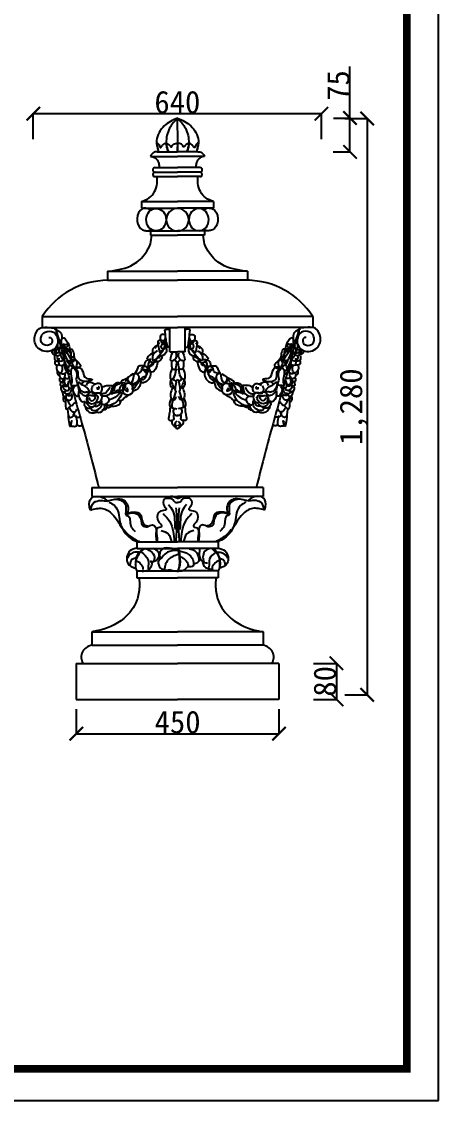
# Model space of a CAD drawing. Extents: x 3172 to 33391, y 13916 to 34175.
# Drawn here: x 7742 to 8668, y 17710 to 20106 of the extents above; entities that cross this region are included whole.
import ezdxf

# ---------------------------------------------------------------- set-up
doc = ezdxf.new("R2010")
doc.units = 0
doc.layers.get('0').update_dxf_attribs({"linetype": 'CONTINUOUS'})
doc.layers.get('DEFPOINTS').update_dxf_attribs({"linetype": 'CONTINUOUS'})
doc.dimstyles.new('ISO-25', dxfattribs={"dimtxt": 2.5, "dimasz": 2.5, "dimexe": 1.25, "dimexo": 0.625, "dimtad": 1, "dimdec": 4, "dimdsep": 46, "dimlunit": 6, "dimtxsty": 'Standard', "dimcen": 2.5, "dimadec": 0, "dimazin": 0, "dimtfac": 1, "dimtdec": 4, "dimtmove": 0, "dimatfit": 3, "dimfxl": 1, "dimtolj": 1, "dimtzin": 0, "dimarcsym": 0})

# ---------------------------------------------------------------- blocks, each defined once
blk = doc.blocks.new('_ARCHTICK')
at = {"color": 0, "linetype": 'ByBlock', "const_width": 0.15}
blk.add_lwpolyline([(-0.5, -0.5), (0.5, 0.5)], dxfattribs=at)
blk = doc.blocks.new('*D218')
at = {"color": 0, "linetype": 'ByBlock'}
for p, q in [((16648, 20679.7), (16700.3, 20679.7)), ((16699, 20679.7), (16699, 20599.7)), ((16648, 20599.7), (16700.3, 20599.7))]:
    blk.add_line(p, q, dxfattribs=at)
at = {"layer": 'DEFPOINTS', "color": 0, "linetype": 'ByBlock'}
for p in [(16647.4, 20679.7), (16647.4, 20599.7), (16699, 20599.7)]:
    blk.add_point(p, dxfattribs=at)
at = {"color": 0, "linetype": 'ByBlock', "xscale": 30, "yscale": 30, "zscale": 30}
for p, rotation in [((16699, 20679.7), 90), ((16699, 20599.7), 270)]:
    blk.add_blockref('_ARCHTICK', p, dxfattribs=dict(at, rotation=rotation))
at = {"color": 0, "linetype": 'ByBlock', "insert": (16673.4, 20639.7), "char_height": 50, "attachment_point": 5, "rotation": 90}
blk.add_mtext('\\A1;80', dxfattribs=at)
blk = doc.blocks.new('*D199')
at = {"color": 0, "linetype": 'ByBlock'}
for p, q in [((16717.6, 21889.7), (16768.6, 21889.7)), ((16767.3, 21889.7), (16767.3, 20609.7)), ((16717.6, 20609.7), (16768.6, 20609.7))]:
    blk.add_line(p, q, dxfattribs=at)
at = {"layer": 'DEFPOINTS', "color": 0, "linetype": 'ByBlock'}
for p in [(16716.9, 21889.7), (16716.9, 20609.7), (16767.3, 20609.7)]:
    blk.add_point(p, dxfattribs=at)
at = {"color": 0, "linetype": 'ByBlock', "xscale": 30, "yscale": 30, "zscale": 30}
for p, rotation in [((16767.3, 21889.7), 90), ((16767.3, 20609.7), 270)]:
    blk.add_blockref('_ARCHTICK', p, dxfattribs=dict(at, rotation=rotation))
at = {"color": 0, "linetype": 'ByBlock', "insert": (16737.5, 21249.7), "char_height": 50, "attachment_point": 5, "rotation": 90}
blk.add_mtext('\\A1;1,280', dxfattribs=at)
blk = doc.blocks.new('*D217')
at = {"color": 0, "linetype": 'ByBlock'}
for p, q in [((16121.1, 20577.8), (16121.1, 20522.1)), ((16571.1, 20577.8), (16571.1, 20522.1)), ((16121.1, 20523.4), (16571.1, 20523.4))]:
    blk.add_line(p, q, dxfattribs=at)
at = {"layer": 'DEFPOINTS', "color": 0, "linetype": 'ByBlock'}
for p in [(16121.1, 20578.4), (16571.1, 20578.4), (16571.1, 20523.4)]:
    blk.add_point(p, dxfattribs=at)
at = {"color": 0, "linetype": 'ByBlock', "xscale": 30, "yscale": 30, "zscale": 30, "rotation": 180}
blk.add_blockref('_ARCHTICK', (16121.1, 20523.4), dxfattribs=at)
at = {"color": 0, "linetype": 'ByBlock', "xscale": 30, "yscale": 30, "zscale": 30}
blk.add_blockref('_ARCHTICK', (16571.1, 20523.4), dxfattribs=at)
at = {"color": 0, "linetype": 'ByBlock', "insert": (16346.1, 20549), "char_height": 50, "attachment_point": 5}
blk.add_mtext('\\A1;450', dxfattribs=at)
blk = doc.blocks.new('*D225')
at = {"color": 0, "linetype": 'ByBlock'}
for p, q in [((16025.6, 21844.2), (16025.6, 21901.6)), ((16665.6, 21900.4), (16025.6, 21900.4)), ((16665.6, 21844.2), (16665.6, 21901.6))]:
    blk.add_line(p, q, dxfattribs=at)
at = {"layer": 'DEFPOINTS', "color": 0, "linetype": 'ByBlock'}
for p in [(16025.6, 21900.4), (16025.6, 21843.6), (16665.6, 21843.6)]:
    blk.add_point(p, dxfattribs=at)
at = {"color": 0, "linetype": 'ByBlock', "xscale": 30, "yscale": 30, "zscale": 30, "rotation": 180}
blk.add_blockref('_ARCHTICK', (16025.6, 21900.4), dxfattribs=at)
at = {"color": 0, "linetype": 'ByBlock', "xscale": 30, "yscale": 30, "zscale": 30}
blk.add_blockref('_ARCHTICK', (16665.6, 21900.4), dxfattribs=at)
at = {"color": 0, "linetype": 'ByBlock', "insert": (16345.6, 21926), "char_height": 50, "attachment_point": 5}
blk.add_mtext('\\A1;640', dxfattribs=at)
blk = doc.blocks.new('*D226')
at = {"color": 0, "linetype": 'ByBlock'}
for p, q in [((16729, 21890.8), (16729, 22005.4)), ((16692.1, 21890.8), (16730.2, 21890.8)), ((16729, 21815.8), (16729, 21890.8)), ((16691.6, 21815.8), (16730.2, 21815.8))]:
    blk.add_line(p, q, dxfattribs=at)
at = {"layer": 'DEFPOINTS', "color": 0, "linetype": 'ByBlock'}
for p in [(16691.5, 21890.8), (16729, 21890.8), (16691, 21815.8)]:
    blk.add_point(p, dxfattribs=at)
at = {"color": 0, "linetype": 'ByBlock', "xscale": 30, "yscale": 30, "zscale": 30}
for p, rotation in [((16729, 21890.8), 90), ((16729, 21815.8), 270)]:
    blk.add_blockref('_ARCHTICK', p, dxfattribs=dict(at, rotation=rotation))
at = {"color": 0, "linetype": 'ByBlock', "insert": (16703.4, 21963.1), "char_height": 50, "attachment_point": 5, "rotation": 90}
blk.add_mtext('\\A1;75', dxfattribs=at)

msp = doc.modelspace()

# ---------------------------------------------------------------- linework, layer by layer
for p, q in [((8088.05768, 19891.86037), (8088.23382, 19836.76728)), ((8028.41744, 19807.07838), (8088.47984, 19807.07838)), ((8043.43304, 19817.08878), (8088.47984, 19817.08878)), ((8133.52664, 19817.08878), (8088.47984, 19817.08878)), ((8148.54224, 19807.07838), (8088.47984, 19807.07838)), ((8038.42784, 19782.05238), (8088.47984, 19782.05238)), ((8038.42784, 19772.04198), (8088.47984, 19772.04198)), ((8138.53184, 19782.05238), (8088.47984, 19782.05238)), ((8138.53184, 19772.04198), (8088.47984, 19772.04198)), ((8038.42784, 19762.03158), (8088.47984, 19762.03158)), ((8138.53184, 19762.03158), (8088.47984, 19762.03158)), ((8008.39664, 19706.97438), (8008.39664, 19691.95878)), ((8008.39664, 19706.97438), (8088.47984, 19706.97438)), ((8168.56304, 19706.97438), (8088.47984, 19706.97438)), ((8168.56304, 19706.97438), (8168.56304, 19691.95878)), ((8008.39664, 19691.95878), (8088.47984, 19691.95878)), ((8168.56304, 19691.95878), (8088.47984, 19691.95878)), ((8018.40704, 19641.90678), (8088.47984, 19641.90678)), ((8028.41744, 19641.71234), (8028.41744, 19631.89638)), ((8028.41744, 19631.89638), (8088.47984, 19631.89638)), ((8158.55264, 19641.90678), (8088.47984, 19641.90678)), ((8148.54224, 19631.89638), (8088.47984, 19631.89638)), ((8148.54224, 19641.71234), (8148.54224, 19631.89638)), ((7933.31864, 19551.81318), (7933.31864, 19531.79238)), ((7933.31864, 19551.81318), (8088.47984, 19551.81318)), ((7933.31864, 19531.79238), (8088.47984, 19531.79238)), ((8243.64104, 19551.81318), (8088.47984, 19551.81318)), ((8248.56184, 19531.79238), (8088.47984, 19531.79238)), ((8243.64104, 19551.81318), (8243.64104, 19531.79238)), ((7788.16784, 19451.70918), (8088.47984, 19451.70918)), ((7788.16784, 19451.70918), (7788.16784, 19426.68318)), ((8388.79184, 19451.70918), (8088.47984, 19451.70918)), ((8388.79184, 19451.70918), (8388.79184, 19426.68318)), ((7788.16784, 19426.68318), (8088.47984, 19426.68318)), ((8071.57824, 19373.08065), (8071.57824, 19426.68318)), ((8388.79184, 19426.68318), (8088.47984, 19426.68318)), ((8105.38144, 19373.08065), (8105.38144, 19426.68318)), ((8071.57824, 19383.34646), (8064.72957, 19383.34646)), ((8071.57824, 19373.08065), (8088.47984, 19373.08065)), ((8105.38144, 19373.08065), (8088.47984, 19373.08065)), ((8105.38144, 19383.34646), (8112.23011, 19383.34646)), ((7898.28224, 19071.31398), (7898.28224, 19051.29318)), ((7898.28224, 19071.31398), (8088.47984, 19071.31398)), ((7898.28224, 19051.29318), (8088.47984, 19051.29318)), ((8278.67744, 19071.31398), (8088.47984, 19071.31398)), ((8278.67744, 19051.29318), (8088.47984, 19051.29318)), ((8278.67744, 19071.31398), (8278.67744, 19051.29318)), ((7998.38624, 18951.18918), (7998.38624, 18936.17358)), ((7998.38624, 18951.18918), (8088.47984, 18951.18918)), ((7998.38624, 18936.17358), (8088.47984, 18936.17358)), ((8178.57344, 18951.18918), (8088.47984, 18951.18918)), ((8178.57344, 18936.17358), (8088.47984, 18936.17358)), ((8178.57344, 18951.18918), (8178.57344, 18936.17358)), ((7998.38624, 18886.12158), (7998.38624, 18871.10598)), ((7998.38624, 18886.12158), (8088.47984, 18886.12158)), ((8178.57344, 18886.12158), (8088.47984, 18886.12158)), ((8178.57344, 18886.12158), (8178.57344, 18871.10598)), ((7998.38624, 18871.10598), (8088.47984, 18871.10598)), ((8178.57344, 18871.10598), (8088.47984, 18871.10598)), ((7898.28224, 18750.98118), (7898.28224, 18720.96038)), ((7898.28224, 18750.98118), (8088.47984, 18750.98118)), ((8278.67744, 18750.98118), (8088.47984, 18750.98118)), ((8278.67744, 18750.98118), (8278.67744, 18720.96038)), ((7898.28224, 18720.96038), (8088.47984, 18720.96038)), ((8278.67744, 18720.96038), (8088.47984, 18720.96038)), ((7863.26144, 18680.91878), (8088.47984, 18680.91878)), ((7863.26144, 18680.91878), (7863.26144, 18600.91878)), ((7878.26144, 18680.91878), (8088.47984, 18680.91878)), ((8313.69824, 18680.91878), (8088.47984, 18680.91878)), ((8298.69824, 18680.91878), (8088.47984, 18680.91878)), ((8313.69824, 18680.91878), (8313.69824, 18600.91878)), ((7863.26144, 18600.91878), (8088.47984, 18600.91878)), ((8313.69824, 18600.91878), (8088.47984, 18600.91878))]:
    msp.add_line(p, q)
msp.add_lwpolyline([(8667.98137, 17710.09481), (8667.98137, 21815.29574), (3171.87102, 21815.29574), (3171.87102, 17710.09481)], close=True)
at = {"const_width": 16.81311}
msp.add_lwpolyline([(8597.92675, 17780.14943), (8597.92675, 21745.24112), (3259.76444, 21745.24112), (3259.76444, 17780.14943)], close=True, dxfattribs=at)
for centre, radius, start, end in [((8038.49628, 19767.03678), 5.00567, 89.21663725, 270.78336275), ((8038.54729, 19777.04648), 5.00593, 89.80051293, 268.63276158), ((8138.4124, 19777.04648), 5.00593, 271.36723842, 90.19948707), ((8138.4634, 19767.03678), 5.00567, 269.21663725, 90.78336275), ((8088.50549, 19666.29545), 25.14893, 90.05842486, 269.94157514), ((8088.4542, 19666.29545), 25.14893, 270.05842486, 89.94157514), ((7935.38702, 19356.45892), 175.34566, 90.67587833, 147.09728521), ((8241.57266, 19356.45892), 175.34566, 32.90271479, 89.32412167), ((7901.53218, 18694.30941), 26.84839, 96.95257673, 209.91732092), ((8275.4275, 18694.30941), 26.84839, 330.08267908, 83.04742327)]:
    msp.add_arc(centre, radius, start, end)
msp.add_ellipse((8016.48335, 19667.32907), major_axis=(0, 24.76313), ratio=0.7117679404, start_param=6.1793323304, end_param=9.3630002869)
msp.add_ellipse((8041.13618, 19666.56113), major_axis=(0.5752, 24.88618), ratio=0.8879416125)
at = {"extrusion": (0, 0, -1)}
msp.add_ellipse((8135.8235, 19666.56113), major_axis=(-0.5752, 24.88618), ratio=0.8879416125, dxfattribs=at)
msp.add_ellipse((8160.47633, 19667.32907), major_axis=(0, 24.76313), ratio=0.7117679404, start_param=6.1793323304, end_param=9.3630002869, dxfattribs=at)
for points in [[(8088.47984, 19892.16678), (8059.16706, 19874.8316), (8042.025, 19842.35244), (8046.34212, 19817.34182)], [(8088.47984, 19892.16678), (8117.79263, 19874.8316), (8134.93468, 19842.35244), (8130.61756, 19817.34182)], [(8042.09245, 19837.10914), (8042.89001, 19830.84678), (8044.97715, 19822.13383)], [(8042.45751, 19837.39302), (8047.4214, 19832.86549), (8051.41702, 19826.84321), (8052.31283, 19827.81986), (8055.9775, 19832.45895), (8060.70082, 19835.47028), (8063.63256, 19836.60971), (8065.2613, 19835.38891), (8070.5547, 19832.21479), (8075.19662, 19827.98263), (8075.84811, 19829.12206), (8081.54867, 19834.90058), (8086.22919, 19835.76559), (8088.23382, 19836.76728)], [(8063.53125, 19834.86964), (8063.87689, 19830.34287), (8065.17986, 19823.50633), (8067.36032, 19817.08878)], [(8063.53125, 19834.86964), (8064.78115, 19828.17054), (8067.1143, 19820.44267), (8068.83242, 19817.08878)], [(8088.33651, 19834.52387), (8088.14509, 19829.61038), (8087.90077, 19823.01801), (8087.98172, 19817.08878)], [(8134.50218, 19837.39302), (8129.53828, 19832.86549), (8125.54266, 19826.84321), (8124.64685, 19827.81986), (8120.98218, 19832.45895), (8116.25886, 19835.47028), (8113.32712, 19836.60971), (8111.69839, 19835.38891), (8106.40498, 19832.21479), (8101.76306, 19827.98263), (8101.11158, 19829.12206), (8095.41101, 19834.90058), (8090.73049, 19835.76559), (8088.23382, 19836.76728)], [(8088.33651, 19834.52387), (8088.64833, 19826.71231), (8088.74356, 19822.41285), (8088.97797, 19817.08878)], [(8113.42843, 19834.86964), (8112.17853, 19828.17054), (8109.84538, 19820.44267), (8108.12726, 19817.08878)], [(8113.42843, 19834.86964), (8113.0828, 19830.34287), (8111.77983, 19823.50633), (8109.59937, 19817.08878)], [(8134.86723, 19837.10914), (8134.06967, 19830.84678), (8131.98253, 19822.13383)], [(8043.43304, 19817.08878), (8041.3941, 19817.14238), (8032.65682, 19813.69556), (8028.41744, 19807.07838)], [(8028.41744, 19807.07838), (8035.37473, 19805.43824), (8042.45751, 19800.29927), (8046.68733, 19791.38979), (8048.43824, 19782.31556)], [(8148.54224, 19807.07838), (8141.58496, 19805.43824), (8134.50218, 19800.29927), (8130.27235, 19791.38979), (8128.52144, 19782.31556)], [(8133.52664, 19817.08878), (8135.56559, 19817.14238), (8144.30286, 19813.69556), (8148.54224, 19807.07838)], [(8008.39664, 19706.97438), (8025.75475, 19714.76907), (8043.09877, 19746.54719), (8043.09877, 19762.14736)], [(8168.56304, 19706.97438), (8151.20494, 19714.76907), (8133.86091, 19746.54719), (8133.86091, 19762.14736)], [(8017.91974, 19691.99272), (8020.51478, 19691.87383), (8026.28814, 19689.85998), (8029.35139, 19687.42637)], [(8159.03994, 19691.99272), (8156.4449, 19691.87383), (8150.67155, 19689.85998), (8147.60829, 19687.42637)], [(7936.31864, 19551.81318), (7991.04668, 19567.2887), (8017.19202, 19591.70109), (8028.17658, 19612.5013), (8031.41744, 19631.89638)], [(8014.87633, 19642.70424), (8017.74912, 19642.22625), (8026.95475, 19642.74306), (8030.56161, 19644.61861)], [(8240.64104, 19551.81318), (8185.913, 19567.2887), (8159.76766, 19591.70109), (8148.7831, 19612.5013), (8145.54224, 19631.89638)], [(8162.08335, 19642.70424), (8159.21056, 19642.22625), (8150.00493, 19642.74306), (8146.39807, 19644.61861)], [(7802.44456, 19404.56229), (7806.09507, 19404.54774), (7809.26942, 19401.37895), (7808.29331, 19390.89477), (7789.75111, 19389.91939), (7786.09266, 19407.71895), (7794.38566, 19416.74005), (7813.16991, 19416.25235), (7822.93105, 19399.91587), (7812.71756, 19377.87023), (7781.21606, 19379.23868), (7770.9629, 19404.06004), (7782.18821, 19424.5407), (7808.78136, 19426.49147), (7817.32038, 19426.00378)], [(7815.41973, 19423.87346), (7831.91844, 19408.41531), (7828.82741, 19397.07706), (7822.63742, 19406.35293), (7818.51473, 19423.87346), (7819.54639, 19415.62879), (7838.10843, 19388.83239), (7844.29445, 19389.86358), (7840.17176, 19380.58772), (7830.89074, 19399.13944), (7832.9501, 19403.26178), (7845.32612, 19391.92354), (7848.42112, 19373.37424), (7840.17176, 19380.58772), (7836.0451, 19390.89477), (7836.0451, 19376.46538), (7849.45278, 19352.76013), (7849.45278, 19371.31186), (7846.35778, 19374.403), (7849.45278, 19378.52534), (7858.7338, 19361.0048), (7856.67047, 19350.70018), (7849.45278, 19361.0048), (7838.10843, 19381.61891), (7848.42112, 19376.46538), (7851.51214, 19369.2519), (7853.57547, 19355.8537), (7858.7338, 19355.8537), (7864.91982, 19349.66898), (7860.79316, 19338.33317), (7853.57547, 19362.03599), (7866.98315, 19350.70018), (7873.16918, 19341.42431), (7869.04648, 19337.30198), (7854.60714, 19339.36193), (7844.29445, 19353.79132), (7849.45278, 19350.70018), (7846.35778, 19339.36193), (7846.35778, 19333.17964), (7849.45278, 19329.0573)], [(7817.48703, 19426.40898), (7859.48771, 19273.50161), (7896.98874, 19137.08601), (7913.48745, 19071.12621)], [(8059.82519, 19411.50645), (8050.54417, 19409.44407), (8056.7302, 19392.95473), (8061.88852, 19403.26178), (8062.92019, 19396.04587), (8064.97955, 19384.71005), (8059.82519, 19379.55653), (8052.6075, 19382.64767), (8055.69853, 19390.89477), (8062.92019, 19382.64767), (8059.82519, 19367.18952), (8046.41751, 19362.03599), (8056.7302, 19376.46538), (8055.69853, 19397.07706), (8046.41751, 19397.07706), (8046.41751, 19383.67886), (8050.54417, 19371.31186), (8052.6075, 19374.403), (8053.63917, 19377.49657)], [(8060.62275, 19421.67278), (8064.04708, 19423.04123), (8070.89179, 19422.357)], [(8064.72957, 19383.34646), (8060.62275, 19421.67278)], [(8116.33693, 19421.67278), (8112.9126, 19423.04123), (8106.0679, 19422.357)], [(8117.13449, 19411.50645), (8126.41551, 19409.44407), (8120.22949, 19392.95473), (8115.07116, 19403.26178), (8114.03949, 19396.04587), (8111.98013, 19384.71005), (8117.13449, 19379.55653), (8124.35218, 19382.64767), (8121.26115, 19390.89477), (8114.03949, 19382.64767), (8117.13449, 19367.18952), (8130.54217, 19362.03599), (8120.22949, 19376.46538), (8121.26115, 19397.07706), (8130.54217, 19397.07706), (8130.54217, 19383.67886), (8126.41551, 19371.31186), (8124.35218, 19374.403), (8123.32051, 19377.49657)], [(8112.23011, 19383.34646), (8116.33693, 19421.67278)], [(8359.47265, 19426.40898), (8317.47197, 19273.50161), (8279.97094, 19137.08601), (8263.47224, 19071.12621)], [(8361.53995, 19423.87346), (8345.04124, 19408.41531), (8348.13227, 19397.07706), (8354.32226, 19406.35293), (8358.44496, 19423.87346), (8357.41329, 19415.62879), (8338.85125, 19388.83239), (8332.66523, 19389.86358), (8336.78792, 19380.58772), (8346.06894, 19399.13944), (8344.00958, 19403.26178), (8331.63356, 19391.92354), (8328.53857, 19373.37424), (8336.78792, 19380.58772), (8340.91458, 19390.89477), (8340.91458, 19376.46538), (8327.5069, 19352.76013), (8327.5069, 19371.31186), (8330.6019, 19374.403), (8327.5069, 19378.52534), (8318.22588, 19361.0048), (8320.28921, 19350.70018), (8327.5069, 19361.0048), (8338.85125, 19381.61891), (8328.53857, 19376.46538), (8325.44754, 19369.2519), (8323.38421, 19355.8537), (8318.22588, 19355.8537), (8312.03986, 19349.66898), (8316.16652, 19338.33317), (8323.38421, 19362.03599), (8309.97653, 19350.70018), (8303.79051, 19341.42431), (8307.9132, 19337.30198), (8322.35254, 19339.36193), (8332.66523, 19353.79132), (8327.5069, 19350.70018), (8330.6019, 19339.36193), (8330.6019, 19333.17964), (8327.5069, 19329.0573)], [(8374.51513, 19404.56229), (8370.86462, 19404.54774), (8367.69026, 19401.37895), (8368.66638, 19390.89477), (8387.20858, 19389.91939), (8390.86702, 19407.71895), (8382.57402, 19416.74005), (8363.78977, 19416.25235), (8354.02863, 19399.91587), (8364.24212, 19377.87023), (8395.74362, 19379.23868), (8405.99679, 19404.06004), (8394.77148, 19424.5407), (8368.17832, 19426.49147), (8359.63931, 19426.00378)], [(7824.70075, 19395.01711), (7821.60576, 19383.67886), (7831.91844, 19370.28066), (7835.01344, 19377.49657), (7830.89074, 19385.74124), (7826.76408, 19382.64767), (7827.79575, 19368.22071), (7833.98177, 19358.94485), (7836.0451, 19358.94485), (7837.07677, 19348.63779), (7839.1401, 19346.57784), (7843.26279, 19337.30198), (7838.10843, 19345.54665), (7842.23112, 19329.0573), (7848.42112, 19323.90378), (7849.45278, 19321.8414)], [(8048.48084, 19392.95473), (8038.16816, 19380.58772)], [(8128.47884, 19392.95473), (8138.79152, 19380.58772)], [(8352.25893, 19395.01711), (8355.35393, 19383.67886), (8345.04124, 19370.28066), (8341.94625, 19377.49657), (8346.06894, 19385.74124), (8350.1956, 19382.64767), (8349.16394, 19368.22071), (8342.97791, 19358.94485), (8340.91458, 19358.94485), (8339.88292, 19348.63779), (8337.81959, 19346.57784), (8333.69689, 19337.30198), (8338.85125, 19345.54665), (8334.72856, 19329.0573), (8328.53857, 19323.90378), (8327.5069, 19321.8414)], [(7809.23371, 19374.403), (7809.23371, 19372.34305), (7811.29704, 19368.22071), (7818.51473, 19367.18952)], [(7814.38807, 19377.49657), (7815.41973, 19370.28066), (7823.66909, 19371.31186)], [(7815.41973, 19364.09837), (7815.41973, 19356.88247), (7817.48306, 19353.79132), (7823.66909, 19352.76013), (7825.73242, 19358.94485)], [(7819.54639, 19380.58772), (7820.57806, 19364.09837), (7829.85908, 19368.22071), (7817.48306, 19371.31186)], [(7821.60576, 19363.06718), (7821.60576, 19356.88247), (7831.91844, 19352.76013), (7833.98177, 19359.97604)], [(8031.98214, 19369.2519), (8021.66945, 19359.97604), (8020.63779, 19356.88247)], [(8044.35815, 19375.43419), (8034.04547, 19365.12714), (8034.04547, 19353.79132), (8042.29482, 19358.94485), (8050.54417, 19365.12714), (8053.63917, 19357.91366), (8039.19982, 19351.73137), (8046.41751, 19359.97604), (8049.51251, 19361.0048)], [(8041.26315, 19385.74124), (8034.04547, 19379.55653), (8034.04547, 19367.18952)], [(8077.35557, 19372.34305), (8074.26057, 19352.76013), (8083.54556, 19356.88247), (8085.60492, 19370.28066)], [(8099.60412, 19372.34305), (8102.69911, 19352.76013), (8093.41413, 19356.88247), (8091.35476, 19370.28066)], [(8132.60153, 19375.43419), (8142.91422, 19365.12714), (8142.91422, 19353.79132), (8134.66486, 19358.94485), (8126.41551, 19365.12714), (8123.32051, 19357.91366), (8137.75986, 19351.73137), (8130.54217, 19359.97604), (8127.44717, 19361.0048)], [(8135.69653, 19385.74124), (8142.91422, 19379.55653), (8142.91422, 19367.18952)], [(8144.97755, 19369.2519), (8155.29023, 19359.97604), (8156.3219, 19356.88247)], [(8355.35393, 19363.06718), (8355.35393, 19356.88247), (8345.04124, 19352.76013), (8342.97791, 19359.97604)], [(8357.41329, 19380.58772), (8356.38162, 19364.09837), (8347.10061, 19368.22071), (8359.47662, 19371.31186)], [(8361.53995, 19364.09837), (8361.53995, 19356.88247), (8359.47662, 19353.79132), (8353.2906, 19352.76013), (8351.22727, 19358.94485)], [(8362.57162, 19377.49657), (8361.53995, 19370.28066), (8353.2906, 19371.31186)], [(8367.72597, 19374.403), (8367.72597, 19372.34305), (8365.66264, 19368.22071), (8358.44496, 19367.18952)], [(7816.4514, 19352.76013), (7817.48306, 19344.51546), (7823.66909, 19343.48427), (7824.70075, 19352.76013)], [(7821.60576, 19344.51546), (7820.57806, 19333.17964), (7828.82741, 19325.96373), (7832.9501, 19338.33317), (7832.9501, 19343.48427), (7835.01344, 19342.4555)], [(7824.70075, 19344.51546), (7829.85908, 19342.4555), (7837.07677, 19345.54665)], [(7859.76546, 19338.33317), (7865.95149, 19339.36193), (7876.26417, 19333.17964), (7882.4502, 19316.6903), (7894.82621, 19312.56796), (7898.95287, 19311.53677), (7892.76288, 19308.4432), (7878.3275, 19307.41443), (7871.10585, 19311.53677), (7868.01482, 19322.87259), (7865.95149, 19331.11726), (7860.79316, 19335.2396), (7860.79316, 19339.36193)], [(8014.45176, 19341.42431), (8002.07575, 19340.39312), (7994.85806, 19326.99492), (7993.82639, 19325.96373), (8005.17074, 19326.99492), (8010.3251, 19337.30198), (8014.45176, 19340.39312), (8020.63779, 19340.39312), (8020.63779, 19324.93497), (8008.26177, 19310.50558), (8003.10741, 19315.65911)], [(8016.51112, 19335.2396), (8016.51112, 19328.02611), (8021.66945, 19336.27079), (8012.38843, 19340.39312), (8011.35677, 19334.21083), (8015.48343, 19331.11726)], [(8029.9188, 19355.8537), (8018.57446, 19352.76013), (8014.45176, 19342.4555)], [(8026.82381, 19354.82251), (8024.76445, 19340.39312), (8035.07713, 19346.57784), (8029.9188, 19349.66898), (8026.82381, 19350.70018), (8023.73278, 19350.70018)], [(8044.35815, 19351.73137), (8041.26315, 19338.33317), (8030.95047, 19328.02611), (8025.79214, 19335.2396), (8030.95047, 19345.54665), (8044.35815, 19352.76013)], [(8075.29224, 19351.73137), (8075.29224, 19340.39312), (8078.38723, 19334.21083), (8082.51389, 19334.21083), (8086.63658, 19347.6066), (8087.66825, 19351.73137)], [(8082.51389, 19354.82251), (8084.57325, 19352.76013), (8087.66825, 19349.66898)], [(8094.44579, 19354.82251), (8092.38643, 19352.76013), (8089.29143, 19349.66898)], [(8101.66745, 19351.73137), (8101.66745, 19340.39312), (8098.57245, 19334.21083), (8094.44579, 19334.21083), (8090.3231, 19347.6066), (8089.29143, 19351.73137)], [(8132.60153, 19351.73137), (8135.69653, 19338.33317), (8146.00921, 19328.02611), (8151.16754, 19335.2396), (8146.00921, 19345.54665), (8132.60153, 19352.76013)], [(8150.13587, 19354.82251), (8152.19524, 19340.39312), (8141.88255, 19346.57784), (8147.04088, 19349.66898), (8150.13587, 19350.70018), (8153.2269, 19350.70018)], [(8147.04088, 19355.8537), (8158.38523, 19352.76013), (8162.50792, 19342.4555)], [(8162.50792, 19341.42431), (8174.88394, 19340.39312), (8182.10162, 19326.99492), (8183.13329, 19325.96373), (8171.78894, 19326.99492), (8166.63458, 19337.30198), (8162.50792, 19340.39312), (8156.3219, 19340.39312), (8156.3219, 19324.93497), (8168.69791, 19310.50558), (8173.85227, 19315.65911)], [(8160.44856, 19335.2396), (8160.44856, 19328.02611), (8155.29023, 19336.27079), (8164.57125, 19340.39312), (8165.60292, 19334.21083), (8161.47626, 19331.11726)], [(8317.19422, 19338.33317), (8311.00819, 19339.36193), (8300.69551, 19333.17964), (8294.50949, 19316.6903), (8282.13347, 19312.56796), (8278.00681, 19311.53677), (8284.1968, 19308.4432), (8298.63218, 19307.41443), (8305.85384, 19311.53677), (8308.94486, 19322.87259), (8311.00819, 19331.11726), (8316.16652, 19335.2396), (8316.16652, 19339.36193)], [(8352.25893, 19344.51546), (8347.10061, 19342.4555), (8339.88292, 19345.54665)], [(8355.35393, 19344.51546), (8356.38162, 19333.17964), (8348.13227, 19325.96373), (8344.00958, 19338.33317), (8344.00958, 19343.48427), (8341.94625, 19342.4555)], [(8360.50829, 19352.76013), (8359.47662, 19344.51546), (8353.2906, 19343.48427), (8352.25893, 19352.76013)], [(7821.60576, 19332.14845), (7821.60576, 19323.90378), (7826.76408, 19319.78144)], [(7826.76408, 19314.62792), (7826.76408, 19308.4432), (7830.89074, 19306.38324), (7833.98177, 19305.35205)], [(7826.76408, 19324.93497), (7826.76408, 19318.75025), (7830.89074, 19313.59672), (7835.01344, 19313.59672), (7839.1401, 19323.90378)], [(7829.85908, 19328.02611), (7830.89074, 19324.93497), (7841.19946, 19326.99492), (7845.32612, 19333.17964)], [(7835.01344, 19314.62792), (7833.98177, 19307.41443), (7837.07677, 19298.13857), (7843.26279, 19297.10738), (7845.32612, 19298.13857), (7846.35778, 19306.38324)], [(7839.1401, 19314.62792), (7837.07677, 19307.41443), (7842.23112, 19299.16976), (7844.29445, 19300.19853), (7847.38945, 19308.4432)], [(7837.07677, 19318.75025), (7840.17176, 19314.62792), (7845.32612, 19313.59672)], [(7860.79316, 19336.27079), (7854.60714, 19336.27079), (7852.54381, 19318.75025), (7853.57547, 19305.35205), (7852.54381, 19297.10738), (7859.76546, 19298.13857), (7862.85649, 19298.13857), (7865.95149, 19299.16976)], [(7859.76546, 19335.2396), (7864.91982, 19323.90378), (7863.88816, 19308.4432), (7865.95149, 19303.2921), (7865.95149, 19299.16976)], [(7962.95183, 19300.94584), (7962.95183, 19305.75968), (7974.7763, 19313.6404), (7976.53013, 19314.5163), (7978.72043, 19314.95304)], [(7989.69973, 19323.90378), (7977.32372, 19309.47439), (7983.51371, 19304.32086), (7991.76306, 19319.78144), (7992.79473, 19324.93497), (8000.01242, 19322.87259), (7992.79473, 19302.26091), (7979.38705, 19307.41443), (7977.32372, 19313.59672), (7973.20102, 19307.41443), (7972.16936, 19306.38324)], [(8022.70112, 19337.30198), (8027.85547, 19328.02611), (8016.51112, 19305.35205), (8009.29344, 19304.32086), (8008.26177, 19313.59672), (8019.60612, 19321.8414), (8018.57446, 19326.99492)], [(8077.35557, 19337.30198), (8072.20121, 19322.87259), (8074.26057, 19311.53677), (8079.4189, 19314.62792), (8084.57325, 19329.0573), (8084.57325, 19336.27079)], [(8078.38723, 19314.62792), (8084.57325, 19308.4432), (8088.69992, 19311.53677)], [(8082.51389, 19335.2396), (8087.66825, 19333.17964)], [(8098.57245, 19314.62792), (8092.38643, 19308.4432), (8088.25977, 19311.53677)], [(8094.44579, 19335.2396), (8089.29143, 19333.17964)], [(8099.60412, 19337.30198), (8104.75848, 19322.87259), (8102.69911, 19311.53677), (8097.54079, 19314.62792), (8092.38643, 19329.0573), (8092.38643, 19336.27079)], [(8154.25857, 19337.30198), (8149.10421, 19328.02611), (8160.44856, 19305.35205), (8167.66625, 19304.32086), (8168.69791, 19313.59672), (8157.35356, 19321.8414), (8158.38523, 19326.99492)], [(8187.25995, 19323.90378), (8199.63597, 19309.47439), (8193.44597, 19304.32086), (8185.19662, 19319.78144), (8184.16495, 19324.93497), (8176.94727, 19322.87259), (8184.16495, 19302.26091), (8197.57263, 19307.41443), (8199.63597, 19313.59672), (8203.75866, 19307.41443), (8204.79032, 19306.38324)], [(8214.00786, 19300.94584), (8214.00786, 19305.75968), (8202.18338, 19313.6404), (8200.42955, 19314.5163), (8198.23925, 19314.95304)], [(8317.19422, 19335.2396), (8312.03986, 19323.90378), (8313.07153, 19308.4432), (8311.00819, 19303.2921), (8311.00819, 19299.16976)], [(8316.16652, 19336.27079), (8322.35254, 19336.27079), (8324.41587, 19318.75025), (8323.38421, 19305.35205), (8324.41587, 19297.10738), (8317.19422, 19298.13857), (8314.10319, 19298.13857), (8311.00819, 19299.16976)], [(8337.81959, 19314.62792), (8339.88292, 19307.41443), (8334.72856, 19299.16976), (8332.66523, 19300.19853), (8329.57023, 19308.4432)], [(8341.94625, 19314.62792), (8342.97791, 19307.41443), (8339.88292, 19298.13857), (8333.69689, 19297.10738), (8331.63356, 19298.13857), (8330.6019, 19306.38324)], [(8347.10061, 19328.02611), (8346.06894, 19324.93497), (8335.76022, 19326.99492), (8331.63356, 19333.17964)], [(8339.88292, 19318.75025), (8336.78792, 19314.62792), (8331.63356, 19313.59672)], [(8350.1956, 19324.93497), (8350.1956, 19318.75025), (8346.06894, 19313.59672), (8341.94625, 19313.59672), (8337.81959, 19323.90378)], [(8350.1956, 19314.62792), (8350.1956, 19308.4432), (8346.06894, 19306.38324), (8342.97791, 19305.35205)], [(8355.35393, 19332.14845), (8355.35393, 19323.90378), (8350.1956, 19319.78144)], [(7828.82741, 19306.38324), (7829.85908, 19297.10738), (7832.9501, 19297.10738)], [(7829.85908, 19295.04743), (7830.89074, 19286.80033), (7836.0451, 19283.70918), (7842.23112, 19286.80033)], [(7835.01344, 19300.19853), (7835.01344, 19291.95385), (7847.38945, 19287.83152), (7848.42112, 19291.95385)], [(7836.0451, 19282.67799), (7844.29445, 19279.58685), (7848.42112, 19280.61804), (7852.54381, 19285.77156), (7854.60714, 19294.01623)], [(7844.29445, 19297.10738), (7851.51214, 19291.95385), (7853.57547, 19294.01623)], [(7860.79316, 19299.16976), (7856.67047, 19284.74037), (7866.98315, 19274.43332), (7869.04648, 19280.61804)], [(7866.98315, 19304.32086), (7870.07418, 19292.98504), (7879.35917, 19283.70918), (7887.60852, 19283.70918), (7891.73122, 19283.70918), (7887.60852, 19292.98504), (7874.20084, 19301.22972), (7869.04648, 19305.35205), (7869.04648, 19287.83152), (7874.20084, 19280.61804), (7884.51353, 19275.46451), (7889.66788, 19278.55565)], [(7880.38687, 19306.38324), (7877.29584, 19303.2921), (7874.20084, 19302.26091)], [(7886.57686, 19298.13857), (7889.66788, 19304.32086), (7906.17056, 19301.22972)], [(7899.98057, 19298.13857), (7897.92121, 19285.77156), (7919.57427, 19284.74037), (7917.51491, 19301.22972), (7902.0439, 19299.16976)], [(7910.29325, 19294.01623), (7910.29325, 19290.92266), (7913.38825, 19290.92266), (7913.38825, 19295.04743), (7912.35658, 19295.04743)], [(7919.57427, 19291.95385), (7930.91862, 19298.13857), (7941.23131, 19298.13857), (7943.29464, 19298.13857), (7943.29464, 19295.04743), (7938.13631, 19279.58685), (7924.7326, 19274.43332), (7917.51491, 19276.4957)], [(7938.13631, 19294.01623), (7926.79593, 19280.61804), (7917.51491, 19279.58685)], [(7968.0427, 19302.26091), (7950.51233, 19302.26091), (7945.35797, 19296.07619), (7944.3263, 19287.83152), (7944.3263, 19279.58685), (7947.4213, 19282.67799), (7952.57566, 19285.77156), (7956.70232, 19287.83152), (7957.73001, 19282.67799), (7961.85668, 19285.77156), (7971.13769, 19290.92266), (7972.16936, 19302.26091), (7962.88834, 19303.2921)], [(7962.88834, 19302.26091), (7949.48066, 19296.07619), (7947.4213, 19285.77156)], [(7968.0427, 19300.19853), (7960.82501, 19295.04743), (7959.79334, 19286.80033)], [(7981.45038, 19303.2921), (7972.16936, 19301.22972), (7969.07436, 19280.61804), (7986.6087, 19280.61804), (7988.66807, 19297.10738), (7978.35538, 19303.2921), (7969.07436, 19291.95385), (7978.35538, 19285.77156), (7975.26436, 19292.98504)], [(8005.17074, 19312.56796), (8004.13908, 19296.07619), (7989.69973, 19286.80033), (7990.7314, 19298.13857), (8000.01242, 19306.38324), (8003.10741, 19311.53677), (7996.91742, 19298.13857), (7990.7314, 19290.92266)], [(8074.26057, 19312.56796), (8073.23287, 19297.10738), (8080.45056, 19291.95385), (8084.57325, 19291.95385)], [(8077.35557, 19292.98504), (8073.23287, 19279.58685), (8077.35557, 19266.18865), (8083.54556, 19268.25103), (8085.60492, 19273.40213)], [(8074.26057, 19309.47439), (8078.38723, 19298.13857), (8081.48223, 19294.01623), (8083.54556, 19295.04743)], [(8085.60492, 19309.47439), (8083.54556, 19294.01623), (8083.54556, 19286.80033), (8085.60492, 19284.74037)], [(8091.35476, 19309.47439), (8093.41413, 19294.01623), (8093.41413, 19286.80033), (8091.35476, 19284.74037)], [(8099.60412, 19292.98504), (8103.72681, 19279.58685), (8099.60412, 19266.18865), (8093.41413, 19268.25103), (8091.35476, 19273.40213)], [(8102.69911, 19312.56796), (8103.72681, 19297.10738), (8096.50912, 19291.95385), (8092.38643, 19291.95385)], [(8102.69911, 19309.47439), (8098.57245, 19298.13857), (8095.47746, 19294.01623), (8093.41413, 19295.04743)], [(8171.78894, 19312.56796), (8172.82061, 19296.07619), (8187.25995, 19286.80033), (8186.22829, 19298.13857), (8176.94727, 19306.38324), (8173.85227, 19311.53677), (8180.04226, 19298.13857), (8186.22829, 19290.92266)], [(8195.5093, 19303.2921), (8204.79032, 19301.22972), (8207.88532, 19280.61804), (8190.35098, 19280.61804), (8188.29162, 19297.10738), (8198.6043, 19303.2921), (8207.88532, 19291.95385), (8198.6043, 19285.77156), (8201.69533, 19292.98504)], [(8208.91698, 19302.26091), (8226.44736, 19302.26091), (8231.60172, 19296.07619), (8232.63338, 19287.83152), (8232.63338, 19279.58685), (8229.53839, 19282.67799), (8224.38403, 19285.77156), (8220.25737, 19287.83152), (8219.22967, 19282.67799), (8215.10301, 19285.77156), (8205.82199, 19290.92266), (8204.79032, 19302.26091), (8214.07134, 19303.2921)], [(8208.91698, 19300.19853), (8216.13467, 19295.04743), (8217.16634, 19286.80033)], [(8214.07134, 19302.26091), (8227.47902, 19296.07619), (8229.53839, 19285.77156)], [(8257.38541, 19291.95385), (8246.04106, 19298.13857), (8235.72838, 19298.13857), (8233.66505, 19298.13857), (8233.66505, 19295.04743), (8238.82337, 19279.58685), (8252.22708, 19274.43332), (8259.44477, 19276.4957)], [(8238.82337, 19294.01623), (8250.16375, 19280.61804), (8259.44477, 19279.58685)], [(8276.97911, 19298.13857), (8279.03848, 19285.77156), (8257.38541, 19284.74037), (8259.44477, 19301.22972), (8274.91578, 19299.16976)], [(8266.66643, 19294.01623), (8266.66643, 19290.92266), (8263.57143, 19290.92266), (8263.57143, 19295.04743), (8264.6031, 19295.04743)], [(8290.38283, 19298.13857), (8287.2918, 19304.32086), (8270.78912, 19301.22972)], [(8309.97653, 19304.32086), (8306.8855, 19292.98504), (8297.60051, 19283.70918), (8289.35116, 19283.70918), (8285.22847, 19283.70918), (8289.35116, 19292.98504), (8302.75884, 19301.22972), (8307.9132, 19305.35205), (8307.9132, 19287.83152), (8302.75884, 19280.61804), (8292.44616, 19275.46451), (8287.2918, 19278.55565)], [(8296.57282, 19306.38324), (8299.66385, 19303.2921), (8302.75884, 19302.26091)], [(8316.16652, 19299.16976), (8320.28921, 19284.74037), (8309.97653, 19274.43332), (8307.9132, 19280.61804)], [(8340.91458, 19282.67799), (8332.66523, 19279.58685), (8328.53857, 19280.61804), (8324.41587, 19285.77156), (8322.35254, 19294.01623)], [(8332.66523, 19297.10738), (8325.44754, 19291.95385), (8323.38421, 19294.01623)], [(8341.94625, 19300.19853), (8341.94625, 19291.95385), (8329.57023, 19287.83152), (8328.53857, 19291.95385)], [(8347.10061, 19295.04743), (8346.06894, 19286.80033), (8340.91458, 19283.70918), (8334.72856, 19286.80033)], [(8348.13227, 19306.38324), (8347.10061, 19297.10738), (8344.00958, 19297.10738)], [(7831.91844, 19285.77156), (7837.07677, 19273.40213), (7847.38945, 19281.64923)], [(7839.1401, 19266.18865), (7836.0451, 19274.43332), (7835.01344, 19264.12869), (7839.1401, 19261.03512)], [(7840.17176, 19267.21984), (7842.23112, 19245.57697), (7852.54381, 19254.85283)], [(7840.17176, 19274.43332), (7842.23112, 19267.21984), (7850.48445, 19266.18865), (7854.60714, 19276.4957)], [(7843.26279, 19267.21984), (7853.57547, 19253.82164), (7860.79316, 19261.03512)], [(7844.29445, 19276.4957), (7851.51214, 19276.4957), (7855.6388, 19280.61804)], [(7869.04648, 19285.77156), (7869.04648, 19275.46451), (7878.3275, 19262.06631), (7884.51353, 19263.0975)], [(7901.01223, 19278.55565), (7897.92121, 19283.70918), (7889.66788, 19278.55565), (7887.60852, 19273.40213), (7887.60852, 19263.0975), (7891.73122, 19258.97517)], [(7891.73122, 19271.34217), (7897.92121, 19264.12869), (7906.17056, 19272.37336), (7897.92121, 19275.46451), (7890.69955, 19275.46451), (7889.66788, 19262.06631), (7906.17056, 19260.00636), (7910.29325, 19275.46451), (7905.1389, 19276.4957), (7899.98057, 19275.46451)], [(7902.0439, 19280.61804), (7913.38825, 19281.64923), (7919.57427, 19276.4957), (7915.45158, 19262.06631), (7908.23389, 19258.97517)], [(7929.88696, 19274.43332), (7936.07695, 19268.25103), (7927.82759, 19255.88159), (7920.60594, 19255.88159)], [(7940.19964, 19279.58685), (7963.92001, 19281.64923), (7957.73001, 19267.21984), (7936.07695, 19253.82164), (7926.79593, 19253.82164)], [(7960.82501, 19281.64923), (7949.48066, 19271.34217), (7936.07695, 19266.18865)], [(7957.6943, 19265.48744), (7964.26522, 19265.04827), (7969.52274, 19270.30128), (7971.2726, 19271.61392), (7976.09366, 19273.8049), (7980.03382, 19276.86693), (7981.78765, 19278.182)], [(8074.26057, 19269.27979), (8072.20121, 19250.73049), (8079.4189, 19247.63692)], [(8084.57325, 19285.77156), (8078.38723, 19265.15746), (8077.35557, 19248.66811), (8086.63658, 19246.60816)], [(8092.38643, 19285.77156), (8098.57245, 19265.15746), (8099.60412, 19248.66811), (8090.3231, 19246.60816)], [(8102.69911, 19269.27979), (8104.75848, 19250.73049), (8097.54079, 19247.63692)], [(8219.26538, 19265.48744), (8212.69447, 19265.04827), (8207.43694, 19270.30128), (8205.68708, 19271.61392), (8200.86603, 19273.8049), (8196.92586, 19276.86693), (8195.17203, 19278.182)], [(8236.76004, 19279.58685), (8213.03968, 19281.64923), (8219.22967, 19267.21984), (8240.88273, 19253.82164), (8250.16375, 19253.82164)], [(8216.13467, 19281.64923), (8227.47902, 19271.34217), (8240.88273, 19266.18865)], [(8247.07273, 19274.43332), (8240.88273, 19268.25103), (8249.13209, 19255.88159), (8256.35375, 19255.88159)], [(8274.91578, 19280.61804), (8263.57143, 19281.64923), (8257.38541, 19276.4957), (8261.5081, 19262.06631), (8268.72579, 19258.97517)], [(8285.22847, 19271.34217), (8279.03848, 19264.12869), (8270.78912, 19272.37336), (8279.03848, 19275.46451), (8286.26013, 19275.46451), (8287.2918, 19262.06631), (8270.78912, 19260.00636), (8266.66643, 19275.46451), (8271.82079, 19276.4957), (8276.97911, 19275.46451)], [(8275.94745, 19278.55565), (8279.03848, 19283.70918), (8287.2918, 19278.55565), (8289.35116, 19273.40213), (8289.35116, 19263.0975), (8285.22847, 19258.97517)], [(8307.9132, 19285.77156), (8307.9132, 19275.46451), (8298.63218, 19262.06631), (8292.44616, 19263.0975)], [(8333.69689, 19267.21984), (8323.38421, 19253.82164), (8316.16652, 19261.03512)], [(8332.66523, 19276.4957), (8325.44754, 19276.4957), (8321.32088, 19280.61804)], [(8336.78792, 19274.43332), (8334.72856, 19267.21984), (8326.47524, 19266.18865), (8322.35254, 19276.4957)], [(8336.78792, 19267.21984), (8334.72856, 19245.57697), (8324.41587, 19254.85283)], [(8345.04124, 19285.77156), (8339.88292, 19273.40213), (8329.57023, 19281.64923)], [(8337.81959, 19266.18865), (8340.91458, 19274.43332), (8341.94625, 19264.12869), (8337.81959, 19261.03512)], [(7844.29445, 19245.57697), (7850.48445, 19227.02524), (7857.70213, 19232.17877), (7858.7338, 19240.42344)], [(7848.42112, 19249.6993), (7854.60714, 19240.42344), (7860.79316, 19239.39225), (7864.91982, 19245.57697)], [(7883.48186, 19263.0975), (7881.41853, 19254.85283), (7893.79455, 19247.63692), (7902.0439, 19251.75926)], [(7883.13268, 19251.26914), (7887.62043, 19242.64353), (7897.62758, 19237.4706), (7909.36475, 19239.19572)], [(7885.54519, 19263.0975), (7889.66788, 19254.85283), (7899.98057, 19250.73049), (7908.23389, 19256.91278)], [(7895.85788, 19247.63692), (7898.95287, 19243.51459), (7913.38825, 19245.57697), (7920.60594, 19255.88159), (7920.60594, 19260.00636), (7920.60594, 19263.0975)], [(7903.07556, 19252.79045), (7911.32492, 19252.79045), (7919.57427, 19265.15746)], [(7905.22222, 19242.29899), (7913.8525, 19238.15967), (7926.2801, 19247.8189), (7927.65697, 19254.02788)], [(7930.41866, 19257.47812), (7931.79951, 19253.3388), (7926.97052, 19244.02411), (7920.0663, 19242.9905)], [(7932.28756, 19248.85009), (7941.9257, 19252.79045), (7944.116, 19257.16755)], [(7942.80261, 19251.91454), (7948.06014, 19251.91454), (7961.198, 19258.91936), (7963.82874, 19265.92418)], [(8072.20121, 19250.73049), (8069.10621, 19228.05643), (8069.10621, 19221.87171), (8080.45056, 19222.90291), (8080.45056, 19232.17877), (8082.51389, 19235.26991)], [(8080.45056, 19246.60816), (8079.4189, 19237.33229), (8087.66825, 19231.14758), (8089.73158, 19231.14758)], [(8096.50912, 19246.60816), (8097.54079, 19237.33229), (8089.29143, 19231.14758), (8087.2281, 19231.14758)], [(8104.75848, 19250.73049), (8107.85347, 19228.05643), (8107.85347, 19221.87171), (8096.50912, 19222.90291), (8096.50912, 19232.17877), (8094.44579, 19235.26991)], [(8234.15707, 19251.91454), (8228.89955, 19251.91454), (8215.76169, 19258.91936), (8213.13094, 19265.92418)], [(8244.67212, 19248.85009), (8235.03399, 19252.79045), (8232.84368, 19257.16755)], [(8246.54102, 19257.47812), (8245.16018, 19253.3388), (8249.98916, 19244.02411), (8256.89339, 19242.9905)], [(8271.73746, 19242.29899), (8263.10718, 19238.15967), (8250.67959, 19247.8189), (8249.30271, 19254.02788)], [(8281.10181, 19247.63692), (8278.00681, 19243.51459), (8263.57143, 19245.57697), (8256.35375, 19255.88159), (8256.35375, 19260.00636), (8256.35375, 19263.0975)], [(8273.88412, 19252.79045), (8265.63476, 19252.79045), (8257.38541, 19265.15746)], [(8293.827, 19251.26914), (8289.33926, 19242.64353), (8279.3321, 19237.4706), (8267.59493, 19239.19572)], [(8291.41449, 19263.0975), (8287.2918, 19254.85283), (8276.97911, 19250.73049), (8268.72579, 19256.91278)], [(8293.47782, 19263.0975), (8295.54115, 19254.85283), (8283.16514, 19247.63692), (8274.91578, 19251.75926)], [(8328.53857, 19249.6993), (8322.35254, 19240.42344), (8316.16652, 19239.39225), (8312.03986, 19245.57697)], [(8332.66523, 19245.57697), (8326.47524, 19227.02524), (8319.25755, 19232.17877), (8318.22588, 19240.42344)], [(7845.32612, 19233.20996), (7851.51214, 19209.50471), (7853.57547, 19219.81176), (7851.51214, 19209.50471), (7857.70213, 19207.44475), (7861.82483, 19207.44475), (7862.85649, 19231.14758)], [(7858.7338, 19239.39225), (7858.7338, 19234.23872), (7862.85649, 19228.05643), (7870.07418, 19228.05643)], [(8077.35557, 19222.90291), (8077.35557, 19211.56709), (8084.57325, 19207.44475), (8086.63658, 19210.5359)], [(8086.63658, 19218.78057), (8082.51389, 19209.50471), (8087.66825, 19202.29122), (8089.73158, 19202.29122)], [(8090.3231, 19218.78057), (8094.44579, 19209.50471), (8089.29143, 19202.29122), (8087.2281, 19202.29122)], [(8099.60412, 19222.90291), (8099.60412, 19211.56709), (8092.38643, 19207.44475), (8090.3231, 19210.5359)], [(8318.22588, 19239.39225), (8318.22588, 19234.23872), (8314.10319, 19228.05643), (8306.8855, 19228.05643)], [(8331.63356, 19233.20996), (8325.44754, 19209.50471), (8323.38421, 19219.81176), (8325.44754, 19209.50471), (8319.25755, 19207.44475), (8315.13486, 19207.44475), (8314.10319, 19231.14758)], [(7864.91982, 19210.5359), (7872.13751, 19208.47352), (7876.26417, 19210.5359)], [(8312.03986, 19210.5359), (8304.82217, 19208.47352), (8300.69551, 19210.5359)], [(7895.16349, 19021.41554), (7892.80256, 19029.67235), (7897.52441, 19047.9596), (7915.82457, 19051.49719), (7930.57738, 19043.24039), (7932.34708, 19041.46917)], [(8088.47374, 19047.39184), (8073.04638, 19051.48506), (8059.69822, 19045.92634), (8059.69822, 19029.25259), (8063.1662, 19022.64569), (8057.47617, 19020.36009), (8046.35403, 19015.91505), (8046.02072, 18995.99245), (8051.19095, 18989.73737), (8052.55195, 18984.29996), (8051.19095, 18983.48229), (8044.9335, 18981.85179), (8041.66788, 18970.70038), (8042.7551, 18963.08655), (8043.29871, 18950.57639)], [(8088.48594, 19047.39184), (8103.9133, 19051.48506), (8117.26146, 19045.92634), (8117.26146, 19029.25259), (8113.79348, 19022.64569), (8119.48351, 19020.36009), (8130.60566, 19015.91505), (8130.93896, 18995.99245), (8125.76873, 18989.73737), (8124.40773, 18984.29996), (8125.76873, 18983.48229), (8132.02618, 18981.85179), (8135.2918, 18970.70038), (8134.20458, 18963.08655), (8133.66097, 18950.57639)], [(8281.7962, 19021.41554), (8284.15712, 19029.67235), (8279.43527, 19047.9596), (8261.13512, 19051.49719), (8246.3823, 19043.24039), (8244.6126, 19041.46917)], [(7895.16349, 19021.41554), (7902.83749, 19037.93158), (7918.18549, 19042.65079), (7932.27566, 19041.13918)], [(7932.74784, 19041.37454), (7946.16743, 19044.98492), (7959.07118, 19044.46811), (7971.4591, 19036.21616), (7974.03826, 19024.86821), (7973.52243, 19015.58264)], [(7936.3547, 19038.96277), (7948.28631, 19031.44114), (7957.13879, 19014.92511), (7960.6782, 18996.05068), (7964.81279, 18983.07224), (7977.44672, 18964.71704), (7991.0528, 18954.65505), (7998.94504, 18951.11989)], [(7942.06854, 19043.85668), (7959.49972, 19046.18838), (7969.53465, 19043.24039), (7977.7959, 19032.03317), (7977.20468, 19013.74591)], [(8062.62259, 19047.66601), (8077.26827, 19045.4993), (8083.0575, 19039.25635), (8088.61659, 19038.14509)], [(8068.33643, 19034.06643), (8077.85949, 19019.92577), (8081.94251, 18999.79936), (8083.02972, 18978.58838)], [(8114.33709, 19047.66601), (8099.69141, 19045.4993), (8093.90218, 19039.25635), (8088.34309, 19038.14509)], [(8108.62325, 19034.06643), (8099.10019, 19019.92577), (8095.01717, 18999.79936), (8093.92996, 18978.58838)], [(8240.60498, 19038.96277), (8228.67337, 19031.44114), (8219.82089, 19014.92511), (8216.28149, 18996.05068), (8212.14689, 18983.07224), (8199.51296, 18964.71704), (8185.90688, 18954.65505), (8178.01464, 18951.11989)], [(8234.89114, 19043.85668), (8217.45997, 19046.18838), (8207.42504, 19043.24039), (8199.16378, 19032.03317), (8199.755, 19013.74591)], [(8244.21184, 19041.37454), (8230.79226, 19044.98492), (8217.8885, 19044.46811), (8205.50059, 19036.21616), (8202.92142, 19024.86821), (8203.43725, 19015.58264)], [(8281.7962, 19021.41554), (8274.12219, 19037.93158), (8258.77419, 19042.65079), (8244.68402, 19041.13918)], [(7895.16349, 19021.41554), (7921.7249, 19024.95313), (7943.56446, 19012.56671), (7965.99127, 18980.12424), (7991.0528, 18954.65505), (7998.94504, 18951.11989)], [(7973.66527, 19016.69633), (7973.66527, 19011.38752), (7979.56561, 19007.8475), (7983.10898, 18996.64028), (7986.64838, 18982.48264), (7994.32239, 18973.63624)], [(7975.43498, 19012.56671), (7986.06113, 19014.92511), (8000.81394, 19011.38752), (8007.89672, 18996.64028), (8010.25765, 18987.79145), (8020.8838, 18984.25386), (8032.68843, 18988.38105), (8039.77121, 18983.66183), (8040.30688, 18965.26297), (8041.3941, 18956.01622), (8041.66788, 18951.39163)], [(7979.35134, 19014.21419), (7987.5134, 19016.93411), (8004.11527, 19013.67069), (8011.19011, 18994.90545), (8016.90395, 18987.56337), (8023.97879, 18985.93045)], [(8056.36118, 19013.67069), (8070.78465, 18996.53595), (8078.67689, 18973.96379), (8081.3989, 18951.66338)], [(8085.00973, 19026.41378), (8086.55723, 19008.87626), (8086.04139, 18972.77004), (8084.4939, 18951.10533)], [(8091.94995, 19026.41378), (8090.40246, 19008.87626), (8090.91829, 18972.77004), (8092.46579, 18951.10533)], [(8120.5985, 19013.67069), (8106.17503, 18996.53595), (8098.28279, 18973.96379), (8095.56078, 18951.66338)], [(8201.52471, 19012.56671), (8190.89855, 19014.92511), (8176.14574, 19011.38752), (8169.06296, 18996.64028), (8166.70204, 18987.79145), (8156.07588, 18984.25386), (8144.27125, 18988.38105), (8137.18848, 18983.66183), (8136.6528, 18965.26297), (8135.56559, 18956.01622), (8135.2918, 18951.39163)], [(8197.60835, 19014.21419), (8189.44629, 19016.93411), (8172.84441, 19013.67069), (8165.76957, 18994.90545), (8160.05573, 18987.56337), (8152.98089, 18985.93045)], [(8281.7962, 19021.41554), (8255.23479, 19024.95313), (8233.39523, 19012.56671), (8210.96841, 18980.12424), (8185.90688, 18954.65505), (8178.01464, 18951.11989)], [(8203.29441, 19016.69633), (8203.29441, 19011.38752), (8197.39408, 19007.8475), (8193.8507, 18996.64028), (8190.3113, 18982.48264), (8182.6373, 18973.63624)], [(7969.01088, 18978.04488), (7975.26832, 18970.70038), (7987.78718, 18960.09488), (7999.75847, 18953.2963), (8004.93267, 18950.84814)], [(8052.27816, 18976.14021), (8068.06264, 18968.25221), (8074.86767, 18951.39163)], [(8124.68152, 18976.14021), (8108.89704, 18968.25221), (8102.09202, 18951.39163)], [(8207.94881, 18978.04488), (8201.69136, 18970.70038), (8189.1725, 18960.09488), (8177.20121, 18953.2963), (8172.02702, 18950.84814)], [(7999.06805, 18936.73174), (7982.68838, 18930.56886), (7978.14905, 18903.35514), (7996.30239, 18891.56317)], [(8015.4993, 18935.98929), (8008.40065, 18930.2219), (8000.85362, 18920.4632), (7995.96908, 18909.81646), (7995.08423, 18902.27542), (7994.63982, 18899.61374)], [(8011.94799, 18935.54527), (7998.11971, 18919.68434), (7995.3977, 18906.9825), (7996.30239, 18890.65572), (7998.11971, 18885.21346)], [(8018.16179, 18935.54527), (8028.81572, 18929.77788), (8037.2476, 18916.91347), (8035.91833, 18908.48683)], [(8033.69629, 18936.43088), (8045.23903, 18928.88984), (8044.35021, 18912.03412), (8031.92262, 18906.26916), (8027.9269, 18906.26916)], [(8076.75244, 18935.98929), (8055.00414, 18934.21321), (8048.34593, 18921.79283), (8051.00842, 18912.03412)], [(8088.73563, 18931.55153), (8066.09851, 18927.56021), (8055.44855, 18917.80151), (8052.34165, 18912.92216)], [(8088.73563, 18935.54527), (8092.28694, 18899.61374), (8090.06489, 18887.63737)], [(8090.95371, 18935.54527), (8093.17576, 18921.79283), (8094.06061, 18908.04281), (8092.73135, 18895.62242), (8089.62445, 18888.96942)], [(8114.03523, 18935.54527), (8126.01842, 18931.55153), (8134.4503, 18919.13114), (8134.89471, 18907.15477), (8123.80034, 18900.94579)], [(8138.44602, 18935.54527), (8136.67235, 18922.23684), (8143.33056, 18907.59879), (8154.86934, 18904.05149)], [(8162.4124, 18935.98929), (8149.09995, 18929.77788), (8145.10423, 18916.47188), (8146.8779, 18906.71318)], [(8165.5193, 18935.54527), (8178.83997, 18919.68434), (8181.56198, 18906.9825), (8180.65729, 18890.65572), (8178.83997, 18885.21346)], [(8169.0706, 18935.98929), (8174.83999, 18929.33386), (8180.16894, 18919.57516), (8182.83143, 18907.59879), (8182.83143, 18897.84009), (8181.4982, 18893.84877)], [(8177.89164, 18936.73174), (8194.27131, 18930.56886), (8198.81063, 18903.35514), (8180.65729, 18891.56317)], [(8002.65904, 18927.84652), (7990.85837, 18926.93907), (7980.87503, 18920.58936), (7977.24436, 18914.23966)], [(7995.3977, 18914.23966), (7987.2277, 18911.51974), (7982.68838, 18898.82032)], [(7995.3977, 18909.70484), (8007.19439, 18901.54024), (8011.73372, 18892.47062), (8011.73372, 18889.74827)], [(8008.84109, 18928.00423), (8022.60192, 18911.59253), (8023.04633, 18891.18709)], [(8009.72991, 18885.86372), (8023.04633, 18888.08138), (8030.58939, 18896.95448), (8031.47821, 18906.26916), (8028.37131, 18907.59879)], [(8050.56401, 18912.92216), (8046.12785, 18908.48683), (8047.0127, 18898.72812), (8052.78209, 18891.18709), (8062.99161, 18888.08138), (8073.20113, 18889.41344)], [(8090.5093, 18922.68086), (8068.31659, 18911.59253), (8060.77353, 18897.84009), (8059.4403, 18890.29905)], [(8093.17576, 18930.66592), (8112.25759, 18923.5689), (8124.24475, 18902.71944), (8122.91152, 18897.39607), (8111.37274, 18895.1784)], [(8094.50502, 18918.24553), (8104.71453, 18911.59253), (8111.81715, 18899.17214), (8110.48392, 18893.84877)], [(8173.06632, 18927.11619), (8159.74991, 18912.92216), (8158.42064, 18895.62242), (8156.64301, 18889.41344)], [(8181.56198, 18909.70484), (8169.76529, 18901.54024), (8165.22596, 18892.47062), (8165.22596, 18889.74827)], [(8174.30065, 18927.84652), (8186.10131, 18926.93907), (8196.08466, 18920.58936), (8199.71532, 18914.23966)], [(8181.56198, 18914.23966), (8189.73198, 18911.51974), (8194.27131, 18898.82032)], [(8072.75672, 18888.96942), (8078.0817, 18887.19577), (8090.5093, 18885.86372), (8104.71453, 18889.41344), (8110.48392, 18895.1784)], [(8144.21541, 18905.38112), (8147.32231, 18896.95448), (8155.31375, 18892.07513), (8161.97195, 18890.29905), (8164.19003, 18889.41344), (8169.51501, 18886.75176)], [(8003.48113, 18871.10598), (8003.79752, 18850.06356), (7998.25752, 18820.92394), (7969.09912, 18780.68365), (7908.69986, 18752.93162), (7898.28224, 18750.98118)], [(8173.47855, 18871.10598), (8173.16217, 18850.06356), (8178.70216, 18820.92394), (8207.86057, 18780.68365), (8268.25983, 18752.93162), (8278.67744, 18750.98118)]]:
    msp.add_spline(points, degree=3)
for points in [[(8088.902, 19891.86037), (8082.1462, 19884.86494), (8067.48669, 19869.68546), (8063.30841, 19847.9854), (8063.45169, 19836.64873)], [(8088.05768, 19891.86037), (8094.81349, 19884.86494), (8109.47299, 19869.68546), (8113.65127, 19847.9854), (8113.50799, 19836.64873)]]:
    msp.add_open_spline(points, degree=3, knots=[0, 0, 0, 0, 28.7096613832, 62.2974816758, 62.2974816758, 62.2974816758, 62.2974816758])

# ---------------------------------------------------------------- dimensions: what is measured, and where the dimension line sits
for base, p1, p2, picture, middle in [((8471.58457, 19892.08878), (8433.54922, 19817.08878), (8434.04734, 19892.08878), '*D226', (8445.95957, 19964.38045)), ((8509.90534, 18610.91878), (8459.51783, 19890.91878), (8459.51783, 18610.91878), '*D199', (8480.11368, 19250.91878)), ((8441.63948, 18600.91878), (8390.01257, 18680.91878), (8390.01257, 18600.91878), '*D218', (8416.01448, 18640.91878))]:
    dim = msp.add_linear_dim(base=base, p1=p1, p2=p2, angle=90, dimstyle='ISO-25', override={"dimtxt": 50, "dimasz": 30, "dimblk1": 'ARCHTICK', "dimblk2": 'ARCHTICK', "dimsah": 1})
    dim.commit()
    dim.dimension.update_dxf_attribs({"geometry": picture, "text_midpoint": middle, "insert": (-8257.4072, -1998.74361)})
for base, p1, p2, picture, middle in [((7768.14704, 19901.64839), (8408.14704, 19844.84155), (7768.14704, 19844.84155), '*D225', (8088.14704, 19927.27339)), ((8313.69824, 18524.63188), (7863.69824, 18579.65858), (8313.69824, 18579.65858), '*D217', (8088.69824, 18550.25688))]:
    dim = msp.add_linear_dim(base=base, p1=p1, p2=p2, dimstyle='ISO-25', override={"dimtxt": 50, "dimasz": 30, "dimblk1": 'ARCHTICK', "dimblk2": 'ARCHTICK', "dimsah": 1})
    dim.commit()
    dim.dimension.update_dxf_attribs({"geometry": picture, "text_midpoint": middle, "insert": (-8257.4072, -1998.74361)})

doc.saveas('drawing.dxf')
